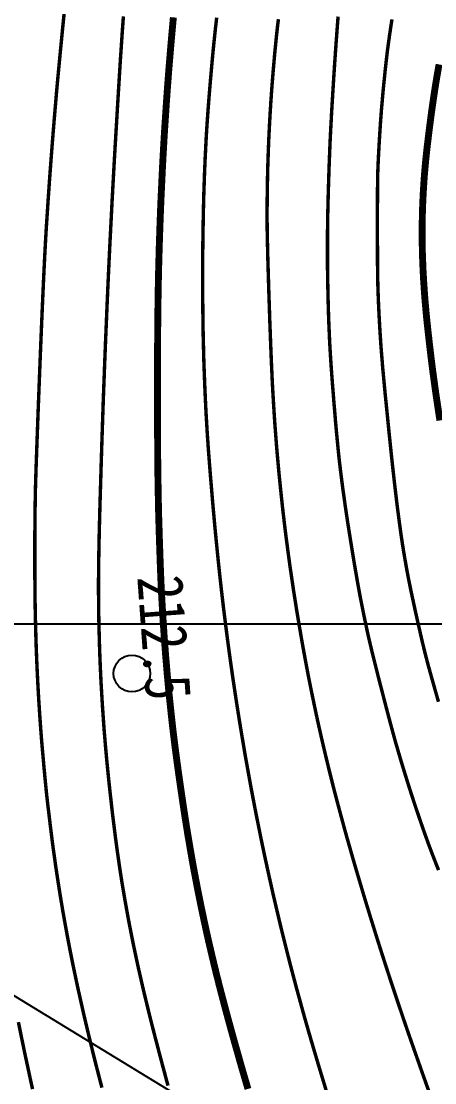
# Model space of a CAD drawing. Extents: x 36524600 to 36525730, y 2746759 to 2747713.
# Drawn here: x 36525017.2 to 36525026.23, y 2747461.47 to 2747484.62 of the extents above; entities that cross this region are included whole.
import ezdxf
from ezdxf.enums import TextEntityAlignment as Align

# ---------------------------------------------------------------- set-up
doc = ezdxf.new("R2010")
doc.units = 0
doc.header["$LTSCALE"] = 1000
doc.header["$MEASUREMENT"] = 0
doc.linetypes.add('X2', pattern=[10, 8, -2])
for name, color, linetype in [('DGX', 251, 'Continuous'), ('DLSS', 4, 'Continuous'), ('ZBTZ', 3, 'Continuous')]:
    doc.layers.add(name, color=color, linetype=linetype)
doc.styles.add('正等线体', font='宋体.shx', dxfattribs={"bigfont": '@@gbcbig.shx'})

# ---------------------------------------------------------------- blocks, each defined once
blk = doc.blocks.new('gc326')
blk.add_circle((0, 0), 0.8)
blk = doc.blocks.new('dxt')
at = {"color": 253, "elevation": 205.975}
blk.add_lwpolyline([(36524871.752, 2747471.477), (36525147.251, 2747471.477), (36525147.251, 2747245.683), (36524871.752, 2747245.683)], close=True, dxfattribs=at)
at = {"layer": 'DGX', "color": 253, "linetype": 'Continuous', "flags": 128}
for points, const_width in [([(36525017.451, 2747461.329), (36525017.415, 2747461.491), (36525017.38, 2747461.653), (36525017.345, 2747461.816), (36525017.31, 2747461.978), (36525017.275, 2747462.14), (36525017.242, 2747462.303), (36525017.208, 2747462.465), (36525017.175, 2747462.628), (36525017.142, 2747462.79)], 0.075), ([(36525018.966, 2747461.361), (36525018.931, 2747461.493), (36525018.897, 2747461.625), (36525018.863, 2747461.757), (36525018.829, 2747461.889), (36525018.796, 2747462.021), (36525018.763, 2747462.153), (36525018.731, 2747462.286), (36525018.698, 2747462.418), (36525018.666, 2747462.551), (36525018.635, 2747462.684), (36525018.603, 2747462.816), (36525018.572, 2747462.949), (36525018.542, 2747463.082), (36525018.512, 2747463.215), (36525018.482, 2747463.348), (36525018.452, 2747463.481), (36525018.423, 2747463.614), (36525018.395, 2747463.748), (36525018.367, 2747463.881), (36525018.339, 2747464.014), (36525018.312, 2747464.148), (36525018.285, 2747464.281), (36525018.259, 2747464.415), (36525018.233, 2747464.549), (36525018.208, 2747464.683), (36525018.183, 2747464.817), (36525018.159, 2747464.951), (36525018.135, 2747465.085), (36525018.111, 2747465.219), (36525018.089, 2747465.354), (36525018.066, 2747465.488), (36525018.044, 2747465.623), (36525018.023, 2747465.757), (36525018.002, 2747465.892), (36525017.981, 2747466.027), (36525017.961, 2747466.161), (36525017.942, 2747466.296), (36525017.923, 2747466.431), (36525017.904, 2747466.566), (36525017.886, 2747466.701), (36525017.869, 2747466.837), (36525017.852, 2747466.972), (36525017.835, 2747467.107), (36525017.82, 2747467.235), (36525017.806, 2747467.35), (36525017.794, 2747467.451), (36525017.783, 2747467.538), (36525017.775, 2747467.612), (36525017.768, 2747467.672), (36525017.762, 2747467.718), (36525017.759, 2747467.75), (36525017.756, 2747467.782), (36525017.751, 2747467.826), (36525017.746, 2747467.882), (36525017.739, 2747467.95), (36525017.731, 2747468.03), (36525017.722, 2747468.123), (36525017.712, 2747468.228), (36525017.701, 2747468.345), (36525017.69, 2747468.468), (36525017.679, 2747468.591), (36525017.668, 2747468.714), (36525017.657, 2747468.837), (36525017.647, 2747468.961), (36525017.637, 2747469.084), (36525017.628, 2747469.207), (36525017.619, 2747469.331), (36525017.61, 2747469.454), (36525017.602, 2747469.577), (36525017.594, 2747469.701), (36525017.586, 2747469.824), (36525017.579, 2747469.948), (36525017.572, 2747470.071), (36525017.565, 2747470.195), (36525017.559, 2747470.318), (36525017.553, 2747470.442), (36525017.547, 2747470.565), (36525017.542, 2747470.689), (36525017.537, 2747470.812), (36525017.532, 2747470.936), (36525017.528, 2747471.06), (36525017.524, 2747471.183), (36525017.521, 2747471.307), (36525017.517, 2747471.43), (36525017.514, 2747471.554), (36525017.512, 2747471.678), (36525017.509, 2747471.801), (36525017.507, 2747471.925), (36525017.505, 2747472.049), (36525017.504, 2747472.173), (36525017.503, 2747472.296), (36525017.502, 2747472.42), (36525017.501, 2747472.544), (36525017.5, 2747472.667), (36525017.5, 2747472.791), (36525017.5, 2747472.915), (36525017.5, 2747473.039), (36525017.5, 2747473.162), (36525017.5, 2747473.286), (36525017.501, 2747473.41), (36525017.502, 2747473.534), (36525017.503, 2747473.657), (36525017.504, 2747473.781), (36525017.505, 2747473.905), (36525017.507, 2747474.028), (36525017.509, 2747474.152), (36525017.511, 2747474.276), (36525017.514, 2747474.426), (36525017.52, 2747474.628), (36525017.528, 2747474.884), (36525017.539, 2747475.191), (36525017.552, 2747475.551), (36525017.567, 2747475.964), (36525017.585, 2747476.429), (36525017.605, 2747476.947), (36525017.626, 2747477.471), (36525017.646, 2747477.954), (36525017.665, 2747478.398), (36525017.683, 2747478.801), (36525017.7, 2747479.164), (36525017.716, 2747479.487), (36525017.731, 2747479.77), (36525017.745, 2747480.012), (36525017.759, 2747480.234), (36525017.774, 2747480.457), (36525017.788, 2747480.679), (36525017.804, 2747480.901), (36525017.819, 2747481.123), (36525017.835, 2747481.345), (36525017.852, 2747481.567), (36525017.869, 2747481.789), (36525017.886, 2747482.011), (36525017.904, 2747482.233), (36525017.922, 2747482.455), (36525017.941, 2747482.677), (36525017.96, 2747482.899), (36525017.979, 2747483.121), (36525017.999, 2747483.343), (36525018.02, 2747483.564), (36525018.055, 2747483.93), (36525018.119, 2747484.581), (36525018.213, 2747485.52)], 0.075), ([(36525020.409, 2747461.405), (36525020.37, 2747461.548), (36525020.332, 2747461.691), (36525020.293, 2747461.834), (36525020.255, 2747461.978), (36525020.217, 2747462.121), (36525020.18, 2747462.264), (36525020.142, 2747462.407), (36525020.105, 2747462.551), (36525020.068, 2747462.694), (36525020.032, 2747462.838), (36525019.996, 2747462.981), (36525019.961, 2747463.125), (36525019.926, 2747463.269), (36525019.891, 2747463.412), (36525019.857, 2747463.556), (36525019.824, 2747463.7), (36525019.791, 2747463.845), (36525019.758, 2747463.989), (36525019.727, 2747464.133), (36525019.696, 2747464.278), (36525019.665, 2747464.423), (36525019.636, 2747464.567), (36525019.607, 2747464.712), (36525019.578, 2747464.858), (36525019.55, 2747465.003), (36525019.523, 2747465.148), (36525019.497, 2747465.294), (36525019.471, 2747465.439), (36525019.446, 2747465.585), (36525019.421, 2747465.731), (36525019.397, 2747465.877), (36525019.374, 2747466.026), (36525019.35, 2747466.181), (36525019.327, 2747466.341), (36525019.303, 2747466.508), (36525019.28, 2747466.681), (36525019.256, 2747466.86), (36525019.233, 2747467.044), (36525019.209, 2747467.235), (36525019.186, 2747467.427), (36525019.165, 2747467.616), (36525019.144, 2747467.802), (36525019.124, 2747467.986), (36525019.105, 2747468.167), (36525019.087, 2747468.345), (36525019.07, 2747468.52), (36525019.054, 2747468.692), (36525019.039, 2747468.862), (36525019.025, 2747469.033), (36525019.011, 2747469.204), (36525018.999, 2747469.375), (36525018.987, 2747469.546), (36525018.975, 2747469.717), (36525018.965, 2747469.888), (36525018.955, 2747470.059), (36525018.945, 2747470.23), (36525018.937, 2747470.401), (36525018.929, 2747470.573), (36525018.922, 2747470.744), (36525018.916, 2747470.915), (36525018.91, 2747471.086), (36525018.906, 2747471.258), (36525018.901, 2747471.429), (36525018.898, 2747471.6), (36525018.895, 2747471.772), (36525018.894, 2747471.943), (36525018.892, 2747472.114), (36525018.892, 2747472.286), (36525018.892, 2747472.457), (36525018.893, 2747472.629), (36525018.895, 2747472.8), (36525018.898, 2747472.986), (36525018.902, 2747473.202), (36525018.907, 2747473.449), (36525018.914, 2747473.725), (36525018.922, 2747474.031), (36525018.932, 2747474.366), (36525018.943, 2747474.732), (36525018.955, 2747475.128), (36525018.968, 2747475.54), (36525018.982, 2747475.954), (36525018.996, 2747476.371), (36525019.012, 2747476.79), (36525019.028, 2747477.212), (36525019.045, 2747477.636), (36525019.063, 2747478.063), (36525019.081, 2747478.492), (36525019.1, 2747478.922), (36525019.12, 2747479.353), (36525019.141, 2747479.783), (36525019.163, 2747480.213), (36525019.185, 2747480.643), (36525019.208, 2747481.073), (36525019.232, 2747481.504), (36525019.257, 2747481.934), (36525019.282, 2747482.35), (36525019.305, 2747482.74), (36525019.327, 2747483.103), (36525019.348, 2747483.439), (36525019.367, 2747483.748), (36525019.386, 2747484.03), (36525019.403, 2747484.285), (36525019.419, 2747484.513), (36525019.435, 2747484.728)], 0.075), ([(36525022.154, 2747461.333), (36525022.114, 2747461.473), (36525022.073, 2747461.613), (36525022.032, 2747461.754), (36525021.992, 2747461.894), (36525021.952, 2747462.035), (36525021.912, 2747462.175), (36525021.872, 2747462.316), (36525021.833, 2747462.457), (36525021.794, 2747462.597), (36525021.755, 2747462.738), (36525021.717, 2747462.879), (36525021.679, 2747463.02), (36525021.641, 2747463.161), (36525021.604, 2747463.302), (36525021.567, 2747463.443), (36525021.53, 2747463.584), (36525021.495, 2747463.725), (36525021.459, 2747463.867), (36525021.425, 2747464.008), (36525021.391, 2747464.15), (36525021.357, 2747464.292), (36525021.324, 2747464.434), (36525021.291, 2747464.576), (36525021.259, 2747464.718), (36525021.228, 2747464.861), (36525021.197, 2747465.003), (36525021.167, 2747465.146), (36525021.137, 2747465.288), (36525021.108, 2747465.431), (36525021.079, 2747465.574), (36525021.051, 2747465.717), (36525021.023, 2747465.86), (36525020.996, 2747466.003), (36525020.969, 2747466.147), (36525020.943, 2747466.29), (36525020.918, 2747466.434), (36525020.893, 2747466.577), (36525020.869, 2747466.721), (36525020.844, 2747466.866), (36525020.82, 2747467.014), (36525020.796, 2747467.165), (36525020.772, 2747467.318), (36525020.748, 2747467.474), (36525020.725, 2747467.632), (36525020.701, 2747467.794), (36525020.677, 2747467.958), (36525020.654, 2747468.12), (36525020.632, 2747468.278), (36525020.611, 2747468.43), (36525020.591, 2747468.578), (36525020.572, 2747468.72), (36525020.555, 2747468.856), (36525020.539, 2747468.988), (36525020.523, 2747469.115), (36525020.509, 2747469.238), (36525020.495, 2747469.362), (36525020.481, 2747469.486), (36525020.468, 2747469.61), (36525020.455, 2747469.734), (36525020.442, 2747469.858), (36525020.429, 2747469.983), (36525020.417, 2747470.107), (36525020.406, 2747470.231), (36525020.394, 2747470.355), (36525020.383, 2747470.479), (36525020.373, 2747470.604), (36525020.362, 2747470.728), (36525020.352, 2747470.852), (36525020.343, 2747470.977), (36525020.333, 2747471.101), (36525020.324, 2747471.225), (36525020.316, 2747471.35), (36525020.307, 2747471.474), (36525020.299, 2747471.599), (36525020.292, 2747471.723), (36525020.284, 2747471.848), (36525020.277, 2747471.972), (36525020.27, 2747472.097), (36525020.263, 2747472.229), (36525020.256, 2747472.377), (36525020.249, 2747472.541), (36525020.242, 2747472.72), (36525020.235, 2747472.915), (36525020.228, 2747473.125), (36525020.22, 2747473.351), (36525020.213, 2747473.593), (36525020.205, 2747473.848), (36525020.199, 2747474.116), (36525020.194, 2747474.397), (36525020.189, 2747474.689), (36525020.185, 2747474.994), (36525020.183, 2747475.312), (36525020.181, 2747475.642), (36525020.18, 2747475.984), (36525020.179, 2747476.324), (36525020.179, 2747476.647), (36525020.18, 2747476.952), (36525020.18, 2747477.241), (36525020.181, 2747477.513), (36525020.183, 2747477.768), (36525020.185, 2747478.006), (36525020.187, 2747478.227), (36525020.19, 2747478.439), (36525020.193, 2747478.651), (36525020.197, 2747478.864), (36525020.201, 2747479.076), (36525020.206, 2747479.288), (36525020.212, 2747479.501), (36525020.218, 2747479.713), (36525020.225, 2747479.925), (36525020.232, 2747480.138), (36525020.24, 2747480.35), (36525020.248, 2747480.562), (36525020.257, 2747480.774), (36525020.267, 2747480.986), (36525020.277, 2747481.199), (36525020.287, 2747481.411), (36525020.298, 2747481.623), (36525020.31, 2747481.835), (36525020.322, 2747482.047), (36525020.335, 2747482.259), (36525020.349, 2747482.471), (36525020.363, 2747482.683), (36525020.377, 2747482.895), (36525020.392, 2747483.106), (36525020.408, 2747483.318), (36525020.425, 2747483.543), (36525020.446, 2747483.795), (36525020.469, 2747484.072), (36525020.496, 2747484.377), (36525020.526, 2747484.707)], 0.15), ([(36525023.883, 2747461.234), (36525023.817, 2747461.452), (36525023.753, 2747461.662), (36525023.692, 2747461.864), (36525023.634, 2747462.06), (36525023.578, 2747462.248), (36525023.524, 2747462.432), (36525023.47, 2747462.617), (36525023.417, 2747462.802), (36525023.365, 2747462.987), (36525023.314, 2747463.172), (36525023.263, 2747463.357), (36525023.212, 2747463.543), (36525023.163, 2747463.728), (36525023.114, 2747463.914), (36525023.065, 2747464.1), (36525023.018, 2747464.286), (36525022.971, 2747464.473), (36525022.924, 2747464.659), (36525022.878, 2747464.846), (36525022.833, 2747465.033), (36525022.789, 2747465.22), (36525022.745, 2747465.407), (36525022.701, 2747465.594), (36525022.659, 2747465.782), (36525022.617, 2747465.969), (36525022.576, 2747466.157), (36525022.535, 2747466.345), (36525022.495, 2747466.533), (36525022.455, 2747466.721), (36525022.417, 2747466.909), (36525022.379, 2747467.098), (36525022.341, 2747467.286), (36525022.304, 2747467.475), (36525022.268, 2747467.664), (36525022.232, 2747467.853), (36525022.197, 2747468.042), (36525022.163, 2747468.231), (36525022.129, 2747468.42), (36525022.095, 2747468.609), (36525022.063, 2747468.799), (36525022.031, 2747468.988), (36525021.999, 2747469.178), (36525021.968, 2747469.368), (36525021.938, 2747469.558), (36525021.908, 2747469.748), (36525021.879, 2747469.938), (36525021.85, 2747470.128), (36525021.822, 2747470.318), (36525021.795, 2747470.508), (36525021.768, 2747470.699), (36525021.742, 2747470.889), (36525021.716, 2747471.08), (36525021.691, 2747471.27), (36525021.667, 2747471.461), (36525021.643, 2747471.652), (36525021.619, 2747471.842), (36525021.597, 2747472.033), (36525021.574, 2747472.224), (36525021.553, 2747472.415), (36525021.532, 2747472.607), (36525021.512, 2747472.798), (36525021.492, 2747472.991), (36525021.472, 2747473.189), (36525021.452, 2747473.392), (36525021.432, 2747473.6), (36525021.413, 2747473.812), (36525021.393, 2747474.029), (36525021.374, 2747474.25), (36525021.355, 2747474.477), (36525021.336, 2747474.701), (36525021.319, 2747474.916), (36525021.303, 2747475.121), (36525021.288, 2747475.318), (36525021.275, 2747475.506), (36525021.263, 2747475.685), (36525021.253, 2747475.855), (36525021.243, 2747476.016), (36525021.235, 2747476.172), (36525021.227, 2747476.328), (36525021.22, 2747476.485), (36525021.213, 2747476.641), (36525021.207, 2747476.797), (36525021.201, 2747476.954), (36525021.195, 2747477.11), (36525021.19, 2747477.267), (36525021.186, 2747477.423), (36525021.182, 2747477.579), (36525021.178, 2747477.736), (36525021.175, 2747477.892), (36525021.173, 2747478.049), (36525021.171, 2747478.205), (36525021.169, 2747478.362), (36525021.168, 2747478.518), (36525021.167, 2747478.67), (36525021.167, 2747478.812), (36525021.166, 2747478.943), (36525021.166, 2747479.065), (36525021.166, 2747479.177), (36525021.166, 2747479.279), (36525021.166, 2747479.372), (36525021.167, 2747479.454), (36525021.167, 2747479.534), (36525021.168, 2747479.619), (36525021.169, 2747479.709), (36525021.17, 2747479.804), (36525021.172, 2747479.904), (36525021.173, 2747480.009), (36525021.175, 2747480.12), (36525021.177, 2747480.235), (36525021.179, 2747480.353), (36525021.181, 2747480.471), (36525021.184, 2747480.589), (36525021.187, 2747480.706), (36525021.19, 2747480.824), (36525021.194, 2747480.942), (36525021.198, 2747481.06), (36525021.202, 2747481.178), (36525021.206, 2747481.296), (36525021.211, 2747481.413), (36525021.216, 2747481.531), (36525021.221, 2747481.649), (36525021.227, 2747481.767), (36525021.233, 2747481.884), (36525021.239, 2747482.002), (36525021.245, 2747482.12), (36525021.253, 2747482.245), (36525021.262, 2747482.384), (36525021.273, 2747482.539), (36525021.285, 2747482.708), (36525021.299, 2747482.891), (36525021.315, 2747483.089), (36525021.333, 2747483.302), (36525021.353, 2747483.53), (36525021.374, 2747483.765), (36525021.396, 2747483.999), (36525021.42, 2747484.234), (36525021.445, 2747484.468), (36525021.472, 2747484.702)], 0.075), ([(36525026.118, 2747461.245), (36525025.951, 2747461.715), (36525025.817, 2747462.095), (36525025.716, 2747462.383), (36525025.647, 2747462.581), (36525025.595, 2747462.733), (36525025.542, 2747462.886), (36525025.491, 2747463.039), (36525025.439, 2747463.191), (36525025.388, 2747463.344), (36525025.337, 2747463.497), (36525025.286, 2747463.65), (36525025.236, 2747463.803), (36525025.186, 2747463.956), (36525025.136, 2747464.11), (36525025.087, 2747464.263), (36525025.038, 2747464.416), (36525024.989, 2747464.57), (36525024.941, 2747464.724), (36525024.893, 2747464.878), (36525024.845, 2747465.032), (36525024.797, 2747465.186), (36525024.75, 2747465.34), (36525024.703, 2747465.494), (36525024.657, 2747465.648), (36525024.611, 2747465.803), (36525024.565, 2747465.957), (36525024.519, 2747466.112), (36525024.474, 2747466.266), (36525024.429, 2747466.421), (36525024.385, 2747466.576), (36525024.341, 2747466.731), (36525024.297, 2747466.886), (36525024.254, 2747467.041), (36525024.212, 2747467.197), (36525024.17, 2747467.352), (36525024.128, 2747467.508), (36525024.087, 2747467.663), (36525024.046, 2747467.819), (36525024.006, 2747467.975), (36525023.967, 2747468.131), (36525023.928, 2747468.287), (36525023.89, 2747468.444), (36525023.852, 2747468.6), (36525023.815, 2747468.757), (36525023.778, 2747468.914), (36525023.742, 2747469.071), (36525023.707, 2747469.228), (36525023.672, 2747469.385), (36525023.638, 2747469.542), (36525023.605, 2747469.7), (36525023.572, 2747469.857), (36525023.539, 2747470.015), (36525023.507, 2747470.174), (36525023.475, 2747470.335), (36525023.444, 2747470.498), (36525023.413, 2747470.664), (36525023.382, 2747470.831), (36525023.351, 2747471.001), (36525023.321, 2747471.173), (36525023.291, 2747471.347), (36525023.261, 2747471.522), (36525023.232, 2747471.695), (36525023.204, 2747471.868), (36525023.177, 2747472.04), (36525023.15, 2747472.211), (36525023.125, 2747472.381), (36525023.1, 2747472.55), (36525023.075, 2747472.718), (36525023.052, 2747472.886), (36525023.029, 2747473.054), (36525023.007, 2747473.222), (36525022.985, 2747473.39), (36525022.964, 2747473.558), (36525022.944, 2747473.726), (36525022.924, 2747473.894), (36525022.905, 2747474.062), (36525022.887, 2747474.231), (36525022.869, 2747474.399), (36525022.852, 2747474.567), (36525022.835, 2747474.736), (36525022.819, 2747474.905), (36525022.804, 2747475.073), (36525022.789, 2747475.242), (36525022.775, 2747475.411), (36525022.762, 2747475.58), (36525022.749, 2747475.748), (36525022.737, 2747475.917), (36525022.726, 2747476.086), (36525022.715, 2747476.255), (36525022.705, 2747476.424), (36525022.695, 2747476.593), (36525022.686, 2747476.762), (36525022.678, 2747476.94), (36525022.669, 2747477.134), (36525022.66, 2747477.344), (36525022.651, 2747477.571), (36525022.642, 2747477.815), (36525022.632, 2747478.075), (36525022.623, 2747478.352), (36525022.613, 2747478.645), (36525022.604, 2747478.934), (36525022.596, 2747479.198), (36525022.589, 2747479.437), (36525022.584, 2747479.65), (36525022.579, 2747479.839), (36525022.576, 2747480.002), (36525022.574, 2747480.14), (36525022.573, 2747480.253), (36525022.573, 2747480.354), (36525022.573, 2747480.455), (36525022.573, 2747480.555), (36525022.574, 2747480.656), (36525022.575, 2747480.756), (36525022.576, 2747480.857), (36525022.577, 2747480.957), (36525022.579, 2747481.058), (36525022.581, 2747481.158), (36525022.583, 2747481.259), (36525022.585, 2747481.359), (36525022.588, 2747481.46), (36525022.591, 2747481.56), (36525022.595, 2747481.661), (36525022.598, 2747481.761), (36525022.602, 2747481.862), (36525022.606, 2747481.962), (36525022.61, 2747482.063), (36525022.615, 2747482.163), (36525022.62, 2747482.264), (36525022.625, 2747482.364), (36525022.631, 2747482.465), (36525022.636, 2747482.565), (36525022.642, 2747482.665), (36525022.649, 2747482.766), (36525022.655, 2747482.866), (36525022.662, 2747482.966), (36525022.669, 2747483.067), (36525022.676, 2747483.167), (36525022.684, 2747483.267), (36525022.692, 2747483.368), (36525022.7, 2747483.468), (36525022.708, 2747483.568), (36525022.717, 2747483.668), (36525022.726, 2747483.768), (36525022.735, 2747483.869), (36525022.744, 2747483.969), (36525022.754, 2747484.069), (36525022.764, 2747484.169), (36525022.774, 2747484.269), (36525022.786, 2747484.38), (36525022.801, 2747484.513), (36525022.82, 2747484.668)], 0.075), ([(36525026.317, 2747466.106), (36525026.272, 2747466.22), (36525026.231, 2747466.325), (36525026.193, 2747466.422), (36525026.159, 2747466.511), (36525026.129, 2747466.591), (36525026.102, 2747466.664), (36525026.077, 2747466.732), (36525026.053, 2747466.8), (36525026.028, 2747466.868), (36525026.004, 2747466.936), (36525025.98, 2747467.004), (36525025.956, 2747467.073), (36525025.932, 2747467.141), (36525025.909, 2747467.21), (36525025.885, 2747467.278), (36525025.862, 2747467.347), (36525025.839, 2747467.415), (36525025.816, 2747467.484), (36525025.793, 2747467.553), (36525025.77, 2747467.621), (36525025.748, 2747467.69), (36525025.725, 2747467.759), (36525025.703, 2747467.828), (36525025.681, 2747467.897), (36525025.659, 2747467.966), (36525025.637, 2747468.035), (36525025.616, 2747468.104), (36525025.594, 2747468.173), (36525025.573, 2747468.243), (36525025.551, 2747468.312), (36525025.53, 2747468.381), (36525025.509, 2747468.451), (36525025.488, 2747468.52), (36525025.468, 2747468.589), (36525025.447, 2747468.659), (36525025.427, 2747468.728), (36525025.407, 2747468.798), (36525025.386, 2747468.867), (36525025.364, 2747468.946), (36525025.338, 2747469.042), (36525025.307, 2747469.155), (36525025.272, 2747469.286), (36525025.232, 2747469.435), (36525025.188, 2747469.601), (36525025.14, 2747469.785), (36525025.088, 2747469.987), (36525025.035, 2747470.19), (36525024.987, 2747470.378), (36525024.943, 2747470.553), (36525024.903, 2747470.712), (36525024.867, 2747470.857), (36525024.836, 2747470.988), (36525024.808, 2747471.104), (36525024.785, 2747471.205), (36525024.764, 2747471.299), (36525024.744, 2747471.394), (36525024.724, 2747471.488), (36525024.704, 2747471.582), (36525024.684, 2747471.677), (36525024.665, 2747471.771), (36525024.646, 2747471.866), (36525024.627, 2747471.961), (36525024.608, 2747472.059), (36525024.588, 2747472.166), (36525024.567, 2747472.28), (36525024.545, 2747472.402), (36525024.523, 2747472.531), (36525024.499, 2747472.668), (36525024.474, 2747472.813), (36525024.449, 2747472.966), (36525024.424, 2747473.12), (36525024.4, 2747473.269), (36525024.377, 2747473.412), (36525024.355, 2747473.549), (36525024.334, 2747473.682), (36525024.315, 2747473.809), (36525024.297, 2747473.93), (36525024.28, 2747474.046), (36525024.264, 2747474.159), (36525024.248, 2747474.273), (36525024.232, 2747474.386), (36525024.217, 2747474.499), (36525024.202, 2747474.613), (36525024.188, 2747474.726), (36525024.174, 2747474.84), (36525024.16, 2747474.953), (36525024.146, 2747475.074), (36525024.132, 2747475.209), (36525024.117, 2747475.359), (36525024.101, 2747475.523), (36525024.084, 2747475.701), (36525024.067, 2747475.893), (36525024.05, 2747476.1), (36525024.031, 2747476.321), (36525024.014, 2747476.542), (36525023.997, 2747476.748), (36525023.983, 2747476.941), (36525023.97, 2747477.119), (36525023.959, 2747477.283), (36525023.95, 2747477.433), (36525023.942, 2747477.569), (36525023.936, 2747477.69), (36525023.931, 2747477.805), (36525023.926, 2747477.919), (36525023.921, 2747478.033), (36525023.917, 2747478.148), (36525023.913, 2747478.262), (36525023.91, 2747478.377), (36525023.906, 2747478.491), (36525023.904, 2747478.605), (36525023.901, 2747478.72), (36525023.899, 2747478.834), (36525023.897, 2747478.949), (36525023.895, 2747479.063), (36525023.893, 2747479.178), (36525023.892, 2747479.292), (36525023.892, 2747479.407), (36525023.891, 2747479.521), (36525023.891, 2747479.636), (36525023.891, 2747479.75), (36525023.891, 2747479.865), (36525023.892, 2747479.979), (36525023.893, 2747480.093), (36525023.895, 2747480.208), (36525023.896, 2747480.322), (36525023.898, 2747480.437), (36525023.901, 2747480.555), (36525023.904, 2747480.682), (36525023.907, 2747480.816), (36525023.911, 2747480.958), (36525023.916, 2747481.109), (36525023.921, 2747481.267), (36525023.926, 2747481.433), (36525023.933, 2747481.608), (36525023.94, 2747481.792), (36525023.948, 2747481.987), (36525023.958, 2747482.194), (36525023.97, 2747482.413), (36525023.982, 2747482.644), (36525023.997, 2747482.886), (36525024.012, 2747483.139), (36525024.029, 2747483.404), (36525024.046, 2747483.667), (36525024.063, 2747483.912), (36525024.079, 2747484.141), (36525024.095, 2747484.352), (36525024.109, 2747484.547), (36525024.123, 2747484.725)], 0.075), ([(36525026.315, 2747469.778), (36525026.268, 2747469.943), (36525026.225, 2747470.096), (36525026.185, 2747470.237), (36525026.149, 2747470.366), (36525026.117, 2747470.482), (36525026.088, 2747470.586), (36525026.064, 2747470.678), (36525026.043, 2747470.758), (36525026.023, 2747470.836), (36525026.002, 2747470.923), (36525025.978, 2747471.02), (36525025.953, 2747471.126), (36525025.926, 2747471.242), (36525025.898, 2747471.367), (36525025.867, 2747471.501), (36525025.835, 2747471.644), (36525025.803, 2747471.788), (36525025.774, 2747471.922), (36525025.747, 2747472.047), (36525025.722, 2747472.163), (36525025.7, 2747472.27), (36525025.68, 2747472.368), (36525025.662, 2747472.456), (36525025.647, 2747472.535), (36525025.633, 2747472.61), (36525025.619, 2747472.684), (36525025.606, 2747472.759), (36525025.593, 2747472.834), (36525025.579, 2747472.908), (36525025.567, 2747472.983), (36525025.554, 2747473.058), (36525025.542, 2747473.133), (36525025.529, 2747473.213), (36525025.516, 2747473.302), (36525025.501, 2747473.4), (36525025.486, 2747473.508), (36525025.47, 2747473.626), (36525025.453, 2747473.752), (36525025.435, 2747473.889), (36525025.416, 2747474.035), (36525025.397, 2747474.191), (36525025.377, 2747474.36), (36525025.356, 2747474.54), (36525025.334, 2747474.733), (36525025.311, 2747474.937), (36525025.288, 2747475.153), (36525025.264, 2747475.382), (36525025.239, 2747475.622), (36525025.215, 2747475.859), (36525025.193, 2747476.079), (36525025.173, 2747476.28), (36525025.154, 2747476.464), (36525025.138, 2747476.631), (36525025.124, 2747476.779), (36525025.112, 2747476.91), (36525025.101, 2747477.023), (36525025.092, 2747477.127), (36525025.084, 2747477.231), (36525025.075, 2747477.335), (36525025.067, 2747477.439), (36525025.059, 2747477.543), (36525025.052, 2747477.647), (36525025.045, 2747477.751), (36525025.038, 2747477.856), (36525025.032, 2747477.96), (36525025.026, 2747478.064), (36525025.02, 2747478.168), (36525025.015, 2747478.272), (36525025.01, 2747478.377), (36525025.005, 2747478.481), (36525025.001, 2747478.585), (36525024.997, 2747478.69), (36525024.993, 2747478.803), (36525024.99, 2747478.934), (36525024.988, 2747479.082), (36525024.985, 2747479.248), (36525024.984, 2747479.432), (36525024.983, 2747479.634), (36525024.982, 2747479.853), (36525024.982, 2747480.089), (36525024.982, 2747480.324), (36525024.982, 2747480.536), (36525024.983, 2747480.726), (36525024.984, 2747480.894), (36525024.985, 2747481.039), (36525024.987, 2747481.163), (36525024.988, 2747481.264), (36525024.99, 2747481.343), (36525024.993, 2747481.415), (36525024.996, 2747481.495), (36525025, 2747481.584), (36525025.005, 2747481.681), (36525025.011, 2747481.787), (36525025.017, 2747481.901), (36525025.024, 2747482.024), (36525025.032, 2747482.155), (36525025.041, 2747482.29), (36525025.05, 2747482.426), (36525025.06, 2747482.561), (36525025.07, 2747482.696), (36525025.082, 2747482.831), (36525025.094, 2747482.966), (36525025.106, 2747483.101), (36525025.119, 2747483.236), (36525025.133, 2747483.366), (36525025.145, 2747483.489), (36525025.157, 2747483.602), (36525025.169, 2747483.708), (36525025.18, 2747483.804), (36525025.19, 2747483.893), (36525025.2, 2747483.973), (36525025.209, 2747484.044), (36525025.218, 2747484.111), (36525025.227, 2747484.178), (36525025.237, 2747484.246), (36525025.246, 2747484.313), (36525025.256, 2747484.38), (36525025.266, 2747484.447), (36525025.276, 2747484.514), (36525025.286, 2747484.581), (36525025.299, 2747484.663)], 0.075), ([(36525026.346, 2747475.915), (36525026.298, 2747476.232), (36525026.255, 2747476.521), (36525026.219, 2747476.783), (36525026.187, 2747477.018), (36525026.161, 2747477.225), (36525026.139, 2747477.412), (36525026.118, 2747477.587), (36525026.1, 2747477.75), (36525026.083, 2747477.901), (36525026.068, 2747478.04), (36525026.055, 2747478.166), (36525026.044, 2747478.281), (36525026.035, 2747478.384), (36525026.026, 2747478.481), (36525026.018, 2747478.578), (36525026.011, 2747478.675), (36525026.004, 2747478.772), (36525025.998, 2747478.869), (36525025.991, 2747478.965), (36525025.986, 2747479.062), (36525025.98, 2747479.159), (36525025.976, 2747479.256), (36525025.972, 2747479.353), (36525025.968, 2747479.45), (36525025.965, 2747479.547), (36525025.962, 2747479.644), (36525025.961, 2747479.741), (36525025.959, 2747479.837), (36525025.959, 2747479.934), (36525025.959, 2747480.031), (36525025.959, 2747480.128), (36525025.96, 2747480.225), (36525025.962, 2747480.322), (36525025.964, 2747480.419), (36525025.967, 2747480.516), (36525025.97, 2747480.613), (36525025.974, 2747480.71), (36525025.979, 2747480.807), (36525025.984, 2747480.904), (36525025.99, 2747481), (36525025.996, 2747481.097), (36525026.003, 2747481.194), (36525026.01, 2747481.291), (36525026.018, 2747481.387), (36525026.027, 2747481.484), (36525026.036, 2747481.583), (36525026.047, 2747481.686), (36525026.058, 2747481.793), (36525026.071, 2747481.906), (36525026.085, 2747482.022), (36525026.099, 2747482.143), (36525026.115, 2747482.269), (36525026.132, 2747482.399), (36525026.149, 2747482.529), (36525026.166, 2747482.657), (36525026.184, 2747482.781), (36525026.201, 2747482.903), (36525026.219, 2747483.021), (36525026.236, 2747483.136), (36525026.254, 2747483.249), (36525026.272, 2747483.358), (36525026.29, 2747483.465), (36525026.309, 2747483.573), (36525026.328, 2747483.681)], 0.15)]:
    blk.add_lwpolyline(points, dxfattribs=dict(at, const_width=const_width))
at = {"layer": 'DLSS', "color": 253, "linetype": 'X2'}
blk.add_line((36525090.225, 2747418.798), (36524943.317, 2747508.272), dxfattribs=at)
at = {"layer": 'ZBTZ', "color": 253, "linetype": 'Continuous', "xscale": 0.5, "yscale": 0.5}
blk.add_blockref('gc326', (36525019.621, 2747470.395, 228.308), dxfattribs=at)
at = {"layer": 'DGX', "color": 253, "linetype": 'Continuous', "style": '正等线体', "width": 0.8}
blk.add_text('212.5', height=1, rotation=274.19, dxfattribs=at).set_placement((36525020.328, 2747471.177, 212.5), align=Align.MIDDLE)

msp = doc.modelspace()

# ---------------------------------------------------------------- block references
msp.add_blockref('dxt', (0, 0))

doc.saveas('drawing.dxf')
